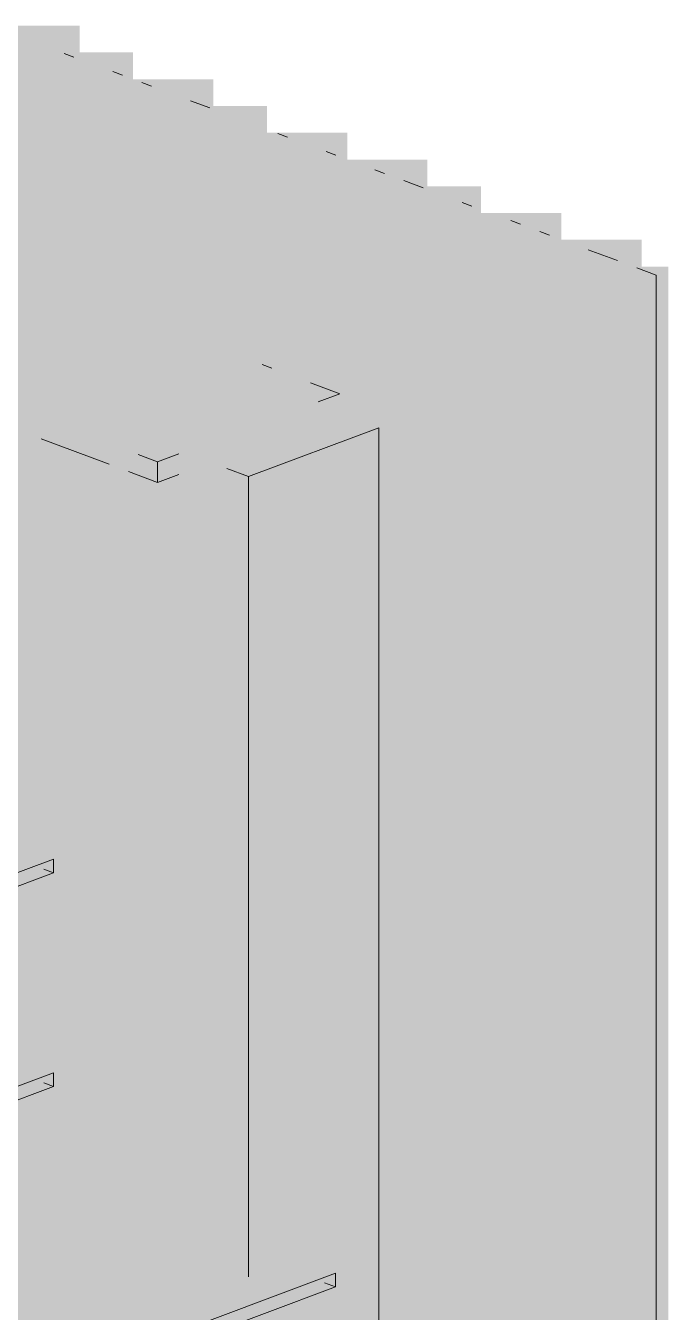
# Paper-space layout '03 3D Building and Roof' of a CAD drawing. Header units: millimetres. Extents: x 5 to 415, y 5 to 292.
# Drawn here: x 209.62 to 213.74, y 97.07 to 105.31 of the extents above; entities that cross this region are included whole.
import ezdxf

# ---------------------------------------------------------------- set-up
doc = ezdxf.new("R2010")
doc.units = ezdxf.units.MM
doc.layers.add('EXISTING', color=7, linetype='Continuous')
doc.layers.add('IMAGES', color=7, linetype='Continuous')

# ---------------------------------------------------------------- blocks, each defined once
blk = doc.blocks.new('SHEET_03')
at = {"layer": 'EXISTING', "color": 250, "lineweight": 9}
for p, q in [((209.8668, 105.1369), (209.929, 105.1137)), ((210.1776, 105.0205), (210.2398, 104.9972)), ((210.3641, 104.9506), (210.4263, 104.9274)), ((210.6749, 104.8342), (210.7992, 104.7876)), ((211.2344, 104.6246), (211.2965, 104.6013)), ((211.5452, 104.5082), (211.6074, 104.4849)), ((211.856, 104.3918), (211.9182, 104.3685)), ((212.0425, 104.3219), (212.1668, 104.2753)), ((212.4155, 104.1822), (212.4777, 104.1589)), ((212.7263, 104.0657), (212.7885, 104.0425)), ((212.9128, 103.9959), (212.975, 103.9726)), ((213.2236, 103.8795), (213.4101, 103.8096)), ((213.5344, 103.763), (213.6588, 103.7164)), ((213.6588, 103.7164), (213.6588, 78.9514)), ((211.196, 103.12), (211.1338, 103.1432)), ((211.6312, 102.9569), (211.4447, 103.0268)), ((211.6312, 102.9569), (211.494, 102.9055)), ((211.0479, 102.4263), (211.8812, 102.7384)), ((211.8812, 77.9734), (211.8812, 102.7384)), ((210.1538, 102.5053), (209.7185, 102.6683)), ((210.3403, 102.5665), (210.4647, 102.5199)), ((210.6019, 102.5713), (210.4647, 102.5199)), ((210.4647, 102.3888), (210.2781, 102.4587)), ((210.4647, 102.5199), (210.4647, 102.3888)), ((210.9091, 102.4783), (211.0479, 102.4263)), ((210.4647, 102.3888), (210.6019, 102.4402)), ((211.0479, 102.4263), (211.0479, 97.3002)), ((209.7981, 99.9758), (208.9648, 99.6637)), ((209.7981, 99.8884), (209.7359, 99.9117)), ((209.7981, 99.8884), (209.7981, 99.9758)), ((208.9648, 99.5763), (209.7981, 99.8884)), ((209.7981, 98.6064), (208.9648, 98.2943)), ((209.7981, 98.519), (209.7981, 98.6064)), ((208.9648, 98.2069), (209.7981, 98.519)), ((209.7981, 98.519), (209.7359, 98.5423)), ((96.0607, 54.0393), (211.6034, 97.3224)), ((211.6034, 97.235), (211.534, 97.261)), ((211.6034, 97.3224), (211.6034, 97.235)), ((96.0607, 53.9519), (211.6034, 97.235))]:
    blk.add_line(p, q, dxfattribs=at)
at = {"layer": 'IMAGES', "color": 7}
for points in [[(209.4516, 105.1429), (209.6229, 105.1429), (209.4516, 105.3143), (209.6229, 105.3143)], [(209.6229, 105.1429), (209.7943, 105.1429), (209.6229, 105.3143), (209.7943, 105.3143)], [(209.7943, 105.1429), (209.9656, 105.1429), (209.7943, 105.3143), (209.9656, 105.3143)], [(209.2802, 104.9714), (209.9656, 104.9714), (209.2802, 105.1429), (209.9656, 105.1429)], [(209.9656, 104.9714), (210.3084, 104.9714), (209.9656, 105.1429), (210.3084, 105.1429)], [(207.3952, 104.8), (209.7943, 104.8), (207.3952, 104.9714), (209.7943, 104.9714)], [(209.7943, 104.8), (209.9656, 104.8), (209.7943, 104.9714), (209.9656, 104.9714)], [(209.9656, 104.8), (210.3084, 104.8), (209.9656, 104.9714), (210.3084, 104.9714)], [(210.3084, 104.8), (210.4797, 104.8), (210.3084, 104.9714), (210.4797, 104.9714)], [(210.4797, 104.8), (210.6511, 104.8), (210.4797, 104.9714), (210.6511, 104.9714)], [(210.6511, 104.8), (210.8225, 104.8), (210.6511, 104.9714), (210.8225, 104.9714)], [(207.7379, 104.6286), (210.3084, 104.6286), (207.7379, 104.8), (210.3084, 104.8)], [(210.3084, 104.6286), (210.8225, 104.6286), (210.3084, 104.8), (210.8225, 104.8)], [(210.8225, 104.6286), (210.9938, 104.6286), (210.8225, 104.8), (210.9938, 104.8)], [(210.9938, 104.6286), (211.1652, 104.6286), (210.9938, 104.8), (211.1652, 104.8)], [(208.252, 104.4571), (210.8225, 104.4571), (208.252, 104.6286), (210.8225, 104.6286)], [(210.8225, 104.4571), (210.9938, 104.4571), (210.8225, 104.6286), (210.9938, 104.6286)], [(210.9938, 104.4571), (211.1652, 104.4571), (210.9938, 104.6286), (211.1652, 104.6286)], [(211.1652, 104.4571), (211.3366, 104.4571), (211.1652, 104.6286), (211.3366, 104.6286)], [(211.3366, 104.4571), (211.5079, 104.4571), (211.3366, 104.6286), (211.5079, 104.6286)], [(211.5079, 104.4571), (211.6793, 104.4571), (211.5079, 104.6286), (211.6793, 104.6286)], [(208.5947, 104.2857), (210.9938, 104.2857), (208.5947, 104.4571), (210.9938, 104.4571)], [(210.9938, 104.2857), (211.1652, 104.2857), (210.9938, 104.4571), (211.1652, 104.4571)], [(211.1652, 104.2857), (211.3366, 104.2857), (211.1652, 104.4571), (211.3366, 104.4571)], [(211.3366, 104.2857), (211.6793, 104.2857), (211.3366, 104.4571), (211.6793, 104.4571)], [(211.6793, 104.2857), (211.8506, 104.2857), (211.6793, 104.4571), (211.8506, 104.4571)], [(211.8506, 104.2857), (212.022, 104.2857), (211.8506, 104.4571), (212.022, 104.4571)], [(212.022, 104.2857), (212.1934, 104.2857), (212.022, 104.4571), (212.1934, 104.4571)], [(209.1088, 104.1143), (211.6793, 104.1143), (209.1088, 104.2857), (211.6793, 104.2857)], [(211.6793, 104.1143), (212.022, 104.1143), (211.6793, 104.2857), (212.022, 104.2857)], [(212.022, 104.1143), (212.1934, 104.1143), (212.022, 104.2857), (212.1934, 104.2857)], [(212.1934, 104.1143), (212.3647, 104.1143), (212.1934, 104.2857), (212.3647, 104.2857)], [(212.3647, 104.1143), (212.5361, 104.1143), (212.3647, 104.2857), (212.5361, 104.2857)], [(209.4516, 103.9429), (209.6229, 103.9429), (209.4516, 104.1143), (209.6229, 104.1143)], [(209.6229, 103.9429), (211.8506, 103.9429), (209.6229, 104.1143), (211.8506, 104.1143)], [(211.8506, 103.9429), (212.022, 103.9429), (211.8506, 104.1143), (212.022, 104.1143)], [(212.022, 103.9429), (212.1934, 103.9429), (212.022, 104.1143), (212.1934, 104.1143)], [(212.1934, 103.9429), (212.5361, 103.9429), (212.1934, 104.1143), (212.5361, 104.1143)], [(212.5361, 103.9429), (212.7075, 103.9429), (212.5361, 104.1143), (212.7075, 104.1143)], [(212.7075, 103.9429), (212.8788, 103.9429), (212.7075, 104.1143), (212.8788, 104.1143)], [(212.8788, 103.9429), (213.0502, 103.9429), (212.8788, 104.1143), (213.0502, 104.1143)], [(209.4516, 103.7714), (209.6229, 103.7714), (209.4516, 103.9429), (209.6229, 103.9429)], [(209.6229, 103.7714), (209.7943, 103.7714), (209.6229, 103.9429), (209.7943, 103.9429)], [(209.7943, 103.7714), (209.9656, 103.7714), (209.7943, 103.9429), (209.9656, 103.9429)], [(209.9656, 103.7714), (212.5361, 103.7714), (209.9656, 103.9429), (212.5361, 103.9429)], [(212.5361, 103.7714), (212.7075, 103.7714), (212.5361, 103.9429), (212.7075, 103.9429)], [(212.7075, 103.7714), (212.8788, 103.7714), (212.7075, 103.9429), (212.8788, 103.9429)], [(212.8788, 103.7714), (213.0502, 103.7714), (212.8788, 103.9429), (213.0502, 103.9429)], [(213.0502, 103.7714), (213.2215, 103.7714), (213.0502, 103.9429), (213.2215, 103.9429)], [(213.2215, 103.7714), (213.3929, 103.7714), (213.2215, 103.9429), (213.3929, 103.9429)], [(213.3929, 103.7714), (213.5643, 103.7714), (213.3929, 103.9429), (213.5643, 103.9429)], [(209.4516, 103.6), (209.6229, 103.6), (209.4516, 103.7714), (209.6229, 103.7714)], [(209.6229, 103.6), (209.7943, 103.6), (209.6229, 103.7714), (209.7943, 103.7714)], [(209.7943, 103.6), (209.9656, 103.6), (209.7943, 103.7714), (209.9656, 103.7714)], [(209.9656, 103.6), (210.137, 103.6), (209.9656, 103.7714), (210.137, 103.7714)], [(210.137, 103.6), (210.3084, 103.6), (210.137, 103.7714), (210.3084, 103.7714)], [(210.3084, 103.6), (210.4797, 103.6), (210.3084, 103.7714), (210.4797, 103.7714)], [(210.4797, 103.6), (213.0502, 103.6), (210.4797, 103.7714), (213.0502, 103.7714)], [(213.0502, 103.6), (213.5643, 103.6), (213.0502, 103.7714), (213.5643, 103.7714)], [(213.5643, 103.6), (213.7356, 103.6), (213.5643, 103.7714), (213.7356, 103.7714)], [(209.4516, 103.4286), (209.6229, 103.4286), (209.4516, 103.6), (209.6229, 103.6)], [(209.6229, 103.4286), (209.7943, 103.4286), (209.6229, 103.6), (209.7943, 103.6)], [(209.7943, 103.4286), (209.9656, 103.4286), (209.7943, 103.6), (209.9656, 103.6)], [(209.9656, 103.4286), (210.137, 103.4286), (209.9656, 103.6), (210.137, 103.6)], [(210.137, 103.4286), (210.3084, 103.4286), (210.137, 103.6), (210.3084, 103.6)], [(210.3084, 103.4286), (210.4797, 103.4286), (210.3084, 103.6), (210.4797, 103.6)], [(210.4797, 103.4286), (210.9938, 103.4286), (210.4797, 103.6), (210.9938, 103.6)], [(210.9938, 103.4286), (213.3929, 103.4286), (210.9938, 103.6), (213.3929, 103.6)], [(213.3929, 79.0857), (213.5643, 79.0857), (213.3929, 103.6), (213.5643, 103.6)], [(213.5643, 78.9143), (213.7356, 78.9143), (213.5643, 103.6), (213.7356, 103.6)], [(208.9375, 103.2571), (209.7943, 103.2571), (208.9375, 103.4286), (209.7943, 103.4286)], [(209.7943, 103.2571), (210.137, 103.2571), (209.7943, 103.4286), (210.137, 103.4286)], [(210.137, 103.2571), (210.3084, 103.2571), (210.137, 103.4286), (210.3084, 103.4286)], [(210.3084, 103.2571), (210.4797, 103.2571), (210.3084, 103.4286), (210.4797, 103.4286)], [(210.4797, 103.2571), (210.6511, 103.2571), (210.4797, 103.4286), (210.6511, 103.4286)], [(210.6511, 103.2571), (210.8225, 103.2571), (210.6511, 103.4286), (210.8225, 103.4286)], [(210.8225, 103.2571), (210.9938, 103.2571), (210.8225, 103.4286), (210.9938, 103.4286)], [(210.9938, 103.2571), (211.1652, 103.2571), (210.9938, 103.4286), (211.1652, 103.4286)], [(211.1652, 103.2571), (211.3366, 103.2571), (211.1652, 103.4286), (211.3366, 103.4286)], [(211.3366, 103.2571), (213.3929, 103.2571), (211.3366, 103.4286), (213.3929, 103.4286)], [(209.4516, 103.0857), (210.3084, 103.0857), (209.4516, 103.2571), (210.3084, 103.2571)], [(210.3084, 103.0857), (210.6511, 103.0857), (210.3084, 103.2571), (210.6511, 103.2571)], [(210.6511, 103.0857), (210.8225, 103.0857), (210.6511, 103.2571), (210.8225, 103.2571)], [(210.8225, 103.0857), (210.9938, 103.0857), (210.8225, 103.2571), (210.9938, 103.2571)], [(210.9938, 103.0857), (211.1652, 103.0857), (210.9938, 103.2571), (211.1652, 103.2571)], [(211.1652, 103.0857), (211.3366, 103.0857), (211.1652, 103.2571), (211.3366, 103.2571)], [(211.3366, 103.0857), (211.5079, 103.0857), (211.3366, 103.2571), (211.5079, 103.2571)], [(211.5079, 103.0857), (213.3929, 103.0857), (211.5079, 103.2571), (213.3929, 103.2571)], [(209.4516, 102.9143), (209.6229, 102.9143), (209.4516, 103.0857), (209.6229, 103.0857)], [(209.6229, 102.9143), (209.7943, 102.9143), (209.6229, 103.0857), (209.7943, 103.0857)], [(209.7943, 102.9143), (210.8225, 102.9143), (209.7943, 103.0857), (210.8225, 103.0857)], [(210.8225, 102.9143), (210.9938, 102.9143), (210.8225, 103.0857), (210.9938, 103.0857)], [(210.9938, 102.9143), (211.1652, 102.9143), (210.9938, 103.0857), (211.1652, 103.0857)], [(211.1652, 102.9143), (211.3366, 102.9143), (211.1652, 103.0857), (211.3366, 103.0857)], [(211.3366, 102.9143), (211.5079, 102.9143), (211.3366, 103.0857), (211.5079, 103.0857)], [(211.5079, 102.9143), (211.6793, 102.9143), (211.5079, 103.0857), (211.6793, 103.0857)], [(211.6793, 102.9143), (211.8506, 102.9143), (211.6793, 103.0857), (211.8506, 103.0857)], [(211.8506, 102.9143), (213.3929, 102.9143), (211.8506, 103.0857), (213.3929, 103.0857)], [(209.1088, 102.7429), (209.6229, 102.7429), (209.1088, 102.9143), (209.6229, 102.9143)], [(209.6229, 102.7429), (209.7943, 102.7429), (209.6229, 102.9143), (209.7943, 102.9143)], [(209.7943, 102.7429), (209.9656, 102.7429), (209.7943, 102.9143), (209.9656, 102.9143)], [(209.9656, 102.7429), (210.137, 102.7429), (209.9656, 102.9143), (210.137, 102.9143)], [(210.137, 102.7429), (210.3084, 102.7429), (210.137, 102.9143), (210.3084, 102.9143)], [(210.3084, 102.7429), (210.4797, 102.7429), (210.3084, 102.9143), (210.4797, 102.9143)], [(210.4797, 102.5714), (210.6511, 102.5714), (210.4797, 102.9143), (210.6511, 102.9143)], [(210.6511, 102.7429), (210.8225, 102.7429), (210.6511, 102.9143), (210.8225, 102.9143)], [(210.8225, 102.7429), (211.1652, 102.7429), (210.8225, 102.9143), (211.1652, 102.9143)], [(211.1652, 102.7429), (211.3366, 102.7429), (211.1652, 102.9143), (211.3366, 102.9143)], [(211.3366, 102.5714), (211.5079, 102.5714), (211.3366, 102.9143), (211.5079, 102.9143)], [(211.5079, 102.5714), (211.6793, 102.5714), (211.5079, 102.9143), (211.6793, 102.9143)], [(211.6793, 102.7429), (211.8506, 102.7429), (211.6793, 102.9143), (211.8506, 102.9143)], [(211.8506, 102.7429), (212.022, 102.7429), (211.8506, 102.9143), (212.022, 102.9143)], [(212.022, 102.7429), (213.3929, 102.7429), (212.022, 102.9143), (213.3929, 102.9143)], [(209.4516, 102.5714), (209.9656, 102.5714), (209.4516, 102.7429), (209.9656, 102.7429)], [(209.9656, 102.5714), (210.137, 102.5714), (209.9656, 102.7429), (210.137, 102.7429)], [(210.137, 102.5714), (210.3084, 102.5714), (210.137, 102.7429), (210.3084, 102.7429)], [(210.3084, 102.5714), (210.4797, 102.5714), (210.3084, 102.7429), (210.4797, 102.7429)], [(210.6511, 102.5714), (210.8225, 102.5714), (210.6511, 102.7429), (210.8225, 102.7429)], [(210.8225, 102.5714), (211.3366, 102.5714), (210.8225, 102.7429), (211.3366, 102.7429)], [(211.6793, 102.5714), (212.022, 102.5714), (211.6793, 102.7429), (212.022, 102.7429)], [(212.022, 102.5714), (212.1934, 102.5714), (212.022, 102.7429), (212.1934, 102.7429)], [(212.1934, 79.7714), (213.3929, 79.7714), (212.1934, 102.7429), (213.3929, 102.7429)], [(209.4516, 102.4), (209.6229, 102.4), (209.4516, 102.5714), (209.6229, 102.5714)], [(209.6229, 102.4), (209.7943, 102.4), (209.6229, 102.5714), (209.7943, 102.5714)], [(209.7943, 102.4), (209.9656, 102.4), (209.7943, 102.5714), (209.9656, 102.5714)], [(209.9656, 102.4), (210.137, 102.4), (209.9656, 102.5714), (210.137, 102.5714)], [(210.137, 102.4), (210.3084, 102.4), (210.137, 102.5714), (210.3084, 102.5714)], [(210.3084, 102.4), (210.4797, 102.4), (210.3084, 102.5714), (210.4797, 102.5714)], [(210.4797, 102.4), (210.8225, 102.4), (210.4797, 102.5714), (210.8225, 102.5714)], [(210.8225, 102.4), (210.9938, 102.4), (210.8225, 102.5714), (210.9938, 102.5714)], [(210.9938, 102.4), (211.1652, 102.4), (210.9938, 102.5714), (211.1652, 102.5714)], [(211.1652, 102.4), (211.5079, 102.4), (211.1652, 102.5714), (211.5079, 102.5714)], [(211.5079, 102.4), (211.6793, 102.4), (211.5079, 102.5714), (211.6793, 102.5714)], [(211.6793, 102.4), (211.8506, 102.4), (211.6793, 102.5714), (211.8506, 102.5714)], [(211.8506, 79.6), (212.022, 79.6), (211.8506, 102.5714), (212.022, 102.5714)], [(212.022, 79.7714), (212.1934, 79.7714), (212.022, 102.5714), (212.1934, 102.5714)], [(204.482, 102.2286), (209.6229, 102.2286), (204.482, 102.4), (209.6229, 102.4)], [(209.6229, 102.2286), (209.7943, 102.2286), (209.6229, 102.4), (209.7943, 102.4)], [(209.7943, 102.2286), (210.137, 102.2286), (209.7943, 102.4), (210.137, 102.4)], [(210.137, 102.2286), (210.3084, 102.2286), (210.137, 102.4), (210.3084, 102.4)], [(210.3084, 102.2286), (210.6511, 102.2286), (210.3084, 102.4), (210.6511, 102.4)], [(210.6511, 102.2286), (210.8225, 102.2286), (210.6511, 102.4), (210.8225, 102.4)], [(210.8225, 102.2286), (210.9938, 102.2286), (210.8225, 102.4), (210.9938, 102.4)], [(210.9938, 102.2286), (211.1652, 102.2286), (210.9938, 102.4), (211.1652, 102.4)], [(211.1652, 97.4286), (211.3366, 97.4286), (211.1652, 102.4), (211.3366, 102.4)], [(211.3366, 102.2286), (211.5079, 102.2286), (211.3366, 102.4), (211.5079, 102.4)], [(211.5079, 102.2286), (211.8506, 102.2286), (211.5079, 102.4), (211.8506, 102.4)], [(204.9961, 102.0571), (210.137, 102.0571), (204.9961, 102.2286), (210.137, 102.2286)], [(210.137, 102.0571), (210.9938, 102.0571), (210.137, 102.2286), (210.9938, 102.2286)], [(210.9938, 97.2571), (211.1652, 97.2571), (210.9938, 102.2286), (211.1652, 102.2286)], [(211.3366, 97.6), (211.6793, 97.6), (211.3366, 102.2286), (211.6793, 102.2286)], [(211.6793, 97.6), (211.8506, 97.6), (211.6793, 102.2286), (211.8506, 102.2286)], [(205.1675, 101.8857), (209.9656, 101.8857), (205.1675, 102.0571), (209.9656, 102.0571)], [(209.9656, 101.7143), (210.137, 101.7143), (209.9656, 102.0571), (210.137, 102.0571)], [(210.137, 101.8857), (210.3084, 101.8857), (210.137, 102.0571), (210.3084, 102.0571)], [(210.3084, 101.8857), (210.4797, 101.8857), (210.3084, 102.0571), (210.4797, 102.0571)], [(210.4797, 101.8857), (210.8225, 101.8857), (210.4797, 102.0571), (210.8225, 102.0571)], [(210.8225, 97.2571), (210.9938, 97.2571), (210.8225, 102.0571), (210.9938, 102.0571)], [(205.8529, 101.7143), (209.9656, 101.7143), (205.8529, 101.8857), (209.9656, 101.8857)], [(210.137, 101.7143), (210.3084, 101.7143), (210.137, 101.8857), (210.3084, 101.8857)], [(210.3084, 101.7143), (210.4797, 101.7143), (210.3084, 101.8857), (210.4797, 101.8857)], [(210.4797, 101.7143), (210.6511, 101.7143), (210.4797, 101.8857), (210.6511, 101.8857)], [(210.6511, 101.7143), (210.8225, 101.7143), (210.6511, 101.8857), (210.8225, 101.8857)], [(206.1957, 101.5429), (210.137, 101.5429), (206.1957, 101.7143), (210.137, 101.7143)], [(210.137, 101.5429), (210.4797, 101.5429), (210.137, 101.7143), (210.4797, 101.7143)], [(210.4797, 101.3714), (210.8225, 101.3714), (210.4797, 101.7143), (210.8225, 101.7143)], [(206.7097, 101.3714), (210.137, 101.3714), (206.7097, 101.5429), (210.137, 101.5429)], [(210.137, 101.3714), (210.3084, 101.3714), (210.137, 101.5429), (210.3084, 101.5429)], [(210.3084, 101.3714), (210.4797, 101.3714), (210.3084, 101.5429), (210.4797, 101.5429)], [(206.8811, 101.2), (209.9656, 101.2), (206.8811, 101.3714), (209.9656, 101.3714)], [(209.9656, 101.2), (210.137, 101.2), (209.9656, 101.3714), (210.137, 101.3714)], [(210.137, 101.2), (210.3084, 101.2), (210.137, 101.3714), (210.3084, 101.3714)], [(210.3084, 101.2), (210.4797, 101.2), (210.3084, 101.3714), (210.4797, 101.3714)], [(210.4797, 101.2), (210.6511, 101.2), (210.4797, 101.3714), (210.6511, 101.3714)], [(210.6511, 101.2), (210.8225, 101.2), (210.6511, 101.3714), (210.8225, 101.3714)], [(207.5666, 101.0286), (210.137, 101.0286), (207.5666, 101.2), (210.137, 101.2)], [(210.137, 101.0286), (210.4797, 101.0286), (210.137, 101.2), (210.4797, 101.2)], [(210.4797, 101.0286), (210.8225, 101.0286), (210.4797, 101.2), (210.8225, 101.2)], [(208.0807, 100.8571), (210.137, 100.8571), (208.0807, 101.0286), (210.137, 101.0286)], [(210.137, 100.8571), (210.3084, 100.8571), (210.137, 101.0286), (210.3084, 101.0286)], [(210.3084, 100.8571), (210.8225, 100.8571), (210.3084, 101.0286), (210.8225, 101.0286)], [(208.4234, 100.6857), (209.9656, 100.6857), (208.4234, 100.8571), (209.9656, 100.8571)], [(209.9656, 100.6857), (210.137, 100.6857), (209.9656, 100.8571), (210.137, 100.8571)], [(210.137, 100.6857), (210.3084, 100.6857), (210.137, 100.8571), (210.3084, 100.8571)], [(210.3084, 100.6857), (210.4797, 100.6857), (210.3084, 100.8571), (210.4797, 100.8571)], [(210.4797, 100.6857), (210.6511, 100.6857), (210.4797, 100.8571), (210.6511, 100.8571)], [(210.6511, 100.6857), (210.8225, 100.6857), (210.6511, 100.8571), (210.8225, 100.8571)], [(208.7661, 100.5143), (210.137, 100.5143), (208.7661, 100.6857), (210.137, 100.6857)], [(210.137, 100.3429), (210.3084, 100.3429), (210.137, 100.6857), (210.3084, 100.6857)], [(210.3084, 100.3429), (210.8225, 100.3429), (210.3084, 100.6857), (210.8225, 100.6857)], [(209.2802, 100.3429), (210.137, 100.3429), (209.2802, 100.5143), (210.137, 100.5143)], [(209.4516, 100.1714), (209.9656, 100.1714), (209.4516, 100.3429), (209.9656, 100.3429)], [(209.9656, 100.1714), (210.137, 100.1714), (209.9656, 100.3429), (210.137, 100.3429)], [(210.137, 100.1714), (210.3084, 100.1714), (210.137, 100.3429), (210.3084, 100.3429)], [(210.3084, 100.1714), (210.4797, 100.1714), (210.3084, 100.3429), (210.4797, 100.3429)], [(210.4797, 100.1714), (210.6511, 100.1714), (210.4797, 100.3429), (210.6511, 100.3429)], [(210.6511, 100.1714), (210.8225, 100.1714), (210.6511, 100.3429), (210.8225, 100.3429)], [(209.4516, 100), (209.7943, 100), (209.4516, 100.1714), (209.7943, 100.1714)], [(209.7943, 100), (210.137, 100), (209.7943, 100.1714), (210.137, 100.1714)], [(210.137, 100), (210.3084, 100), (210.137, 100.1714), (210.3084, 100.1714)], [(210.3084, 100), (210.4797, 100), (210.3084, 100.1714), (210.4797, 100.1714)], [(210.4797, 99.8286), (210.8225, 99.8286), (210.4797, 100.1714), (210.8225, 100.1714)], [(209.4516, 99.8286), (209.6229, 99.8286), (209.4516, 100), (209.6229, 100)], [(209.6229, 99.8286), (209.9656, 99.8286), (209.6229, 100), (209.9656, 100)], [(209.9656, 99.6571), (210.137, 99.6571), (209.9656, 100), (210.137, 100)], [(210.137, 99.8286), (210.4797, 99.8286), (210.137, 100), (210.4797, 100)], [(209.4516, 99.6571), (209.6229, 99.6571), (209.4516, 99.8286), (209.6229, 99.8286)], [(209.6229, 99.6571), (209.7943, 99.6571), (209.6229, 99.8286), (209.7943, 99.8286)], [(209.7943, 99.6571), (209.9656, 99.6571), (209.7943, 99.8286), (209.9656, 99.8286)], [(210.137, 99.6571), (210.3084, 99.6571), (210.137, 99.8286), (210.3084, 99.8286)], [(210.3084, 99.6571), (210.4797, 99.6571), (210.3084, 99.8286), (210.4797, 99.8286)], [(210.4797, 99.6571), (210.6511, 99.6571), (210.4797, 99.8286), (210.6511, 99.8286)], [(210.6511, 99.6571), (210.8225, 99.6571), (210.6511, 99.8286), (210.8225, 99.8286)], [(209.4516, 98.6286), (209.6229, 98.6286), (209.4516, 99.6571), (209.6229, 99.6571)], [(209.6229, 99.4857), (209.9656, 99.4857), (209.6229, 99.6571), (209.9656, 99.6571)], [(209.9656, 99.4857), (210.137, 99.4857), (209.9656, 99.6571), (210.137, 99.6571)], [(210.137, 99.4857), (210.3084, 99.4857), (210.137, 99.6571), (210.3084, 99.6571)], [(210.3084, 99.4857), (210.4797, 99.4857), (210.3084, 99.6571), (210.4797, 99.6571)], [(210.4797, 99.4857), (210.8225, 99.4857), (210.4797, 99.6571), (210.8225, 99.6571)], [(209.6229, 98.8), (209.7943, 98.8), (209.6229, 99.4857), (209.7943, 99.4857)], [(209.7943, 99.3143), (210.8225, 99.3143), (209.7943, 99.4857), (210.8225, 99.4857)], [(209.7943, 99.1429), (210.137, 99.1429), (209.7943, 99.3143), (210.137, 99.3143)], [(210.137, 99.1429), (210.4797, 99.1429), (210.137, 99.3143), (210.4797, 99.3143)], [(210.4797, 99.1429), (210.8225, 99.1429), (210.4797, 99.3143), (210.8225, 99.3143)], [(209.7943, 98.8), (209.9656, 98.8), (209.7943, 99.1429), (209.9656, 99.1429)], [(209.9656, 98.8), (210.137, 98.8), (209.9656, 99.1429), (210.137, 99.1429)], [(210.137, 98.8), (210.3084, 98.8), (210.137, 99.1429), (210.3084, 99.1429)], [(210.3084, 98.8), (210.4797, 98.8), (210.3084, 99.1429), (210.4797, 99.1429)], [(210.4797, 98.8), (210.6511, 98.8), (210.4797, 99.1429), (210.6511, 99.1429)], [(210.6511, 98.8), (210.8225, 98.8), (210.6511, 99.1429), (210.8225, 99.1429)], [(209.6229, 98.6286), (209.7943, 98.6286), (209.6229, 98.8), (209.7943, 98.8)], [(209.7943, 98.6286), (209.9656, 98.6286), (209.7943, 98.8), (209.9656, 98.8)], [(209.9656, 98.6286), (210.137, 98.6286), (209.9656, 98.8), (210.137, 98.8)], [(210.137, 98.6286), (210.3084, 98.6286), (210.137, 98.8), (210.3084, 98.8)], [(210.3084, 98.6286), (210.4797, 98.6286), (210.3084, 98.8), (210.4797, 98.8)], [(210.4797, 98.6286), (210.8225, 98.6286), (210.4797, 98.8), (210.8225, 98.8)], [(209.2802, 98.4571), (209.6229, 98.4571), (209.2802, 98.6286), (209.6229, 98.6286)], [(209.6229, 98.4571), (209.9656, 98.4571), (209.6229, 98.6286), (209.9656, 98.6286)], [(209.9656, 98.2857), (210.137, 98.2857), (209.9656, 98.6286), (210.137, 98.6286)], [(210.137, 98.4571), (210.3084, 98.4571), (210.137, 98.6286), (210.3084, 98.6286)], [(210.3084, 98.2857), (210.4797, 98.2857), (210.3084, 98.6286), (210.4797, 98.6286)], [(210.4797, 98.2857), (210.6511, 98.2857), (210.4797, 98.6286), (210.6511, 98.6286)], [(210.6511, 98.2857), (210.8225, 98.2857), (210.6511, 98.6286), (210.8225, 98.6286)], [(209.4516, 98.2857), (209.6229, 98.2857), (209.4516, 98.4571), (209.6229, 98.4571)], [(209.6229, 98.2857), (209.7943, 98.2857), (209.6229, 98.4571), (209.7943, 98.4571)], [(209.7943, 98.2857), (209.9656, 98.2857), (209.7943, 98.4571), (209.9656, 98.4571)], [(210.137, 98.2857), (210.3084, 98.2857), (210.137, 98.4571), (210.3084, 98.4571)], [(209.4516, 98.1143), (209.6229, 98.1143), (209.4516, 98.2857), (209.6229, 98.2857)], [(209.6229, 98.1143), (209.7943, 98.1143), (209.6229, 98.2857), (209.7943, 98.2857)], [(209.7943, 98.1143), (209.9656, 98.1143), (209.7943, 98.2857), (209.9656, 98.2857)], [(209.9656, 98.1143), (210.137, 98.1143), (209.9656, 98.2857), (210.137, 98.2857)], [(210.137, 98.1143), (210.3084, 98.1143), (210.137, 98.2857), (210.3084, 98.2857)], [(210.3084, 98.1143), (210.4797, 98.1143), (210.3084, 98.2857), (210.4797, 98.2857)], [(210.4797, 98.1143), (210.8225, 98.1143), (210.4797, 98.2857), (210.8225, 98.2857)], [(209.4516, 97.9429), (209.7943, 97.9429), (209.4516, 98.1143), (209.7943, 98.1143)], [(209.7943, 97.9429), (209.9656, 97.9429), (209.7943, 98.1143), (209.9656, 98.1143)], [(209.9656, 97.9429), (210.137, 97.9429), (209.9656, 98.1143), (210.137, 98.1143)], [(210.137, 97.9429), (210.3084, 97.9429), (210.137, 98.1143), (210.3084, 98.1143)], [(210.3084, 97.9429), (210.4797, 97.9429), (210.3084, 98.1143), (210.4797, 98.1143)], [(210.4797, 97.9429), (210.6511, 97.9429), (210.4797, 98.1143), (210.6511, 98.1143)], [(210.6511, 97.7714), (210.8225, 97.7714), (210.6511, 98.1143), (210.8225, 98.1143)], [(209.1088, 97.7714), (209.9656, 97.7714), (209.1088, 97.9429), (209.9656, 97.9429)], [(209.9656, 97.7714), (210.137, 97.7714), (209.9656, 97.9429), (210.137, 97.9429)], [(210.137, 97.7714), (210.3084, 97.7714), (210.137, 97.9429), (210.3084, 97.9429)], [(210.3084, 97.7714), (210.4797, 97.7714), (210.3084, 97.9429), (210.4797, 97.9429)], [(210.4797, 97.7714), (210.6511, 97.7714), (210.4797, 97.9429), (210.6511, 97.9429)], [(209.4516, 97.6), (209.6229, 97.6), (209.4516, 97.7714), (209.6229, 97.7714)], [(209.6229, 97.6), (209.9656, 97.6), (209.6229, 97.7714), (209.9656, 97.7714)], [(209.9656, 97.6), (210.137, 97.6), (209.9656, 97.7714), (210.137, 97.7714)], [(210.137, 97.6), (210.3084, 97.6), (210.137, 97.7714), (210.3084, 97.7714)], [(210.3084, 97.4286), (210.4797, 97.4286), (210.3084, 97.7714), (210.4797, 97.7714)], [(210.4797, 97.4286), (210.8225, 97.4286), (210.4797, 97.7714), (210.8225, 97.7714)], [(209.2802, 97.4286), (209.7943, 97.4286), (209.2802, 97.6), (209.7943, 97.6)], [(209.7943, 97.2571), (209.9656, 97.2571), (209.7943, 97.6), (209.9656, 97.6)], [(209.9656, 97.4286), (210.137, 97.4286), (209.9656, 97.6), (210.137, 97.6)], [(210.137, 97.4286), (210.3084, 97.4286), (210.137, 97.6), (210.3084, 97.6)], [(211.3366, 97.4286), (211.5079, 97.4286), (211.3366, 97.6), (211.5079, 97.6)], [(211.5079, 97.4286), (211.8506, 97.4286), (211.5079, 97.6), (211.8506, 97.6)], [(209.4516, 97.2571), (209.6229, 97.2571), (209.4516, 97.4286), (209.6229, 97.4286)], [(209.6229, 97.2571), (209.7943, 97.2571), (209.6229, 97.4286), (209.7943, 97.4286)], [(209.9656, 97.2571), (210.137, 97.2571), (209.9656, 97.4286), (210.137, 97.4286)], [(210.137, 97.2571), (210.3084, 97.2571), (210.137, 97.4286), (210.3084, 97.4286)], [(210.3084, 97.2571), (210.6511, 97.2571), (210.3084, 97.4286), (210.6511, 97.4286)], [(210.6511, 97.2571), (210.8225, 97.2571), (210.6511, 97.4286), (210.8225, 97.4286)], [(211.1652, 97.2571), (211.3366, 97.2571), (211.1652, 97.4286), (211.3366, 97.4286)], [(211.3366, 97.2571), (211.5079, 97.2571), (211.3366, 97.4286), (211.5079, 97.4286)], [(211.5079, 97.2571), (211.6793, 97.2571), (211.5079, 97.4286), (211.6793, 97.4286)], [(211.6793, 97.2571), (211.8506, 97.2571), (211.6793, 97.4286), (211.8506, 97.4286)], [(209.4516, 97.0857), (209.7943, 97.0857), (209.4516, 97.2571), (209.7943, 97.2571)], [(209.7943, 97.0857), (210.6511, 97.0857), (209.7943, 97.2571), (210.6511, 97.2571)], [(210.6511, 97.0857), (210.8225, 97.0857), (210.6511, 97.2571), (210.8225, 97.2571)], [(210.8225, 97.0857), (210.9938, 97.0857), (210.8225, 97.2571), (210.9938, 97.2571)], [(210.9938, 97.0857), (211.1652, 97.0857), (210.9938, 97.2571), (211.1652, 97.2571)], [(211.1652, 97.0857), (211.3366, 97.0857), (211.1652, 97.2571), (211.3366, 97.2571)], [(211.3366, 97.0857), (211.6793, 97.0857), (211.3366, 97.2571), (211.6793, 97.2571)], [(211.6793, 97.0857), (211.8506, 97.0857), (211.6793, 97.2571), (211.8506, 97.2571)], [(209.1088, 96.9143), (210.137, 96.9143), (209.1088, 97.0857), (210.137, 97.0857)], [(210.137, 96.9143), (210.3084, 96.9143), (210.137, 97.0857), (210.3084, 97.0857)], [(210.3084, 96.9143), (210.4797, 96.9143), (210.3084, 97.0857), (210.4797, 97.0857)], [(210.4797, 96.9143), (210.6511, 96.9143), (210.4797, 97.0857), (210.6511, 97.0857)], [(210.6511, 96.9143), (210.9938, 96.9143), (210.6511, 97.0857), (210.9938, 97.0857)], [(210.9938, 96.9143), (211.1652, 96.9143), (210.9938, 97.0857), (211.1652, 97.0857)], [(211.1652, 96.9143), (211.3366, 96.9143), (211.1652, 97.0857), (211.3366, 97.0857)], [(211.3366, 96.9143), (211.5079, 96.9143), (211.3366, 97.0857), (211.5079, 97.0857)], [(211.5079, 96.9143), (211.8506, 96.9143), (211.5079, 97.0857), (211.8506, 97.0857)]]:
    blk.add_solid(points, dxfattribs=at)

psp = doc.layouts.new('03 3D Building and Roof')

# ---------------------------------------------------------------- block references
psp.add_blockref('SHEET_03', (0, 0))

doc.saveas('drawing.dxf')
